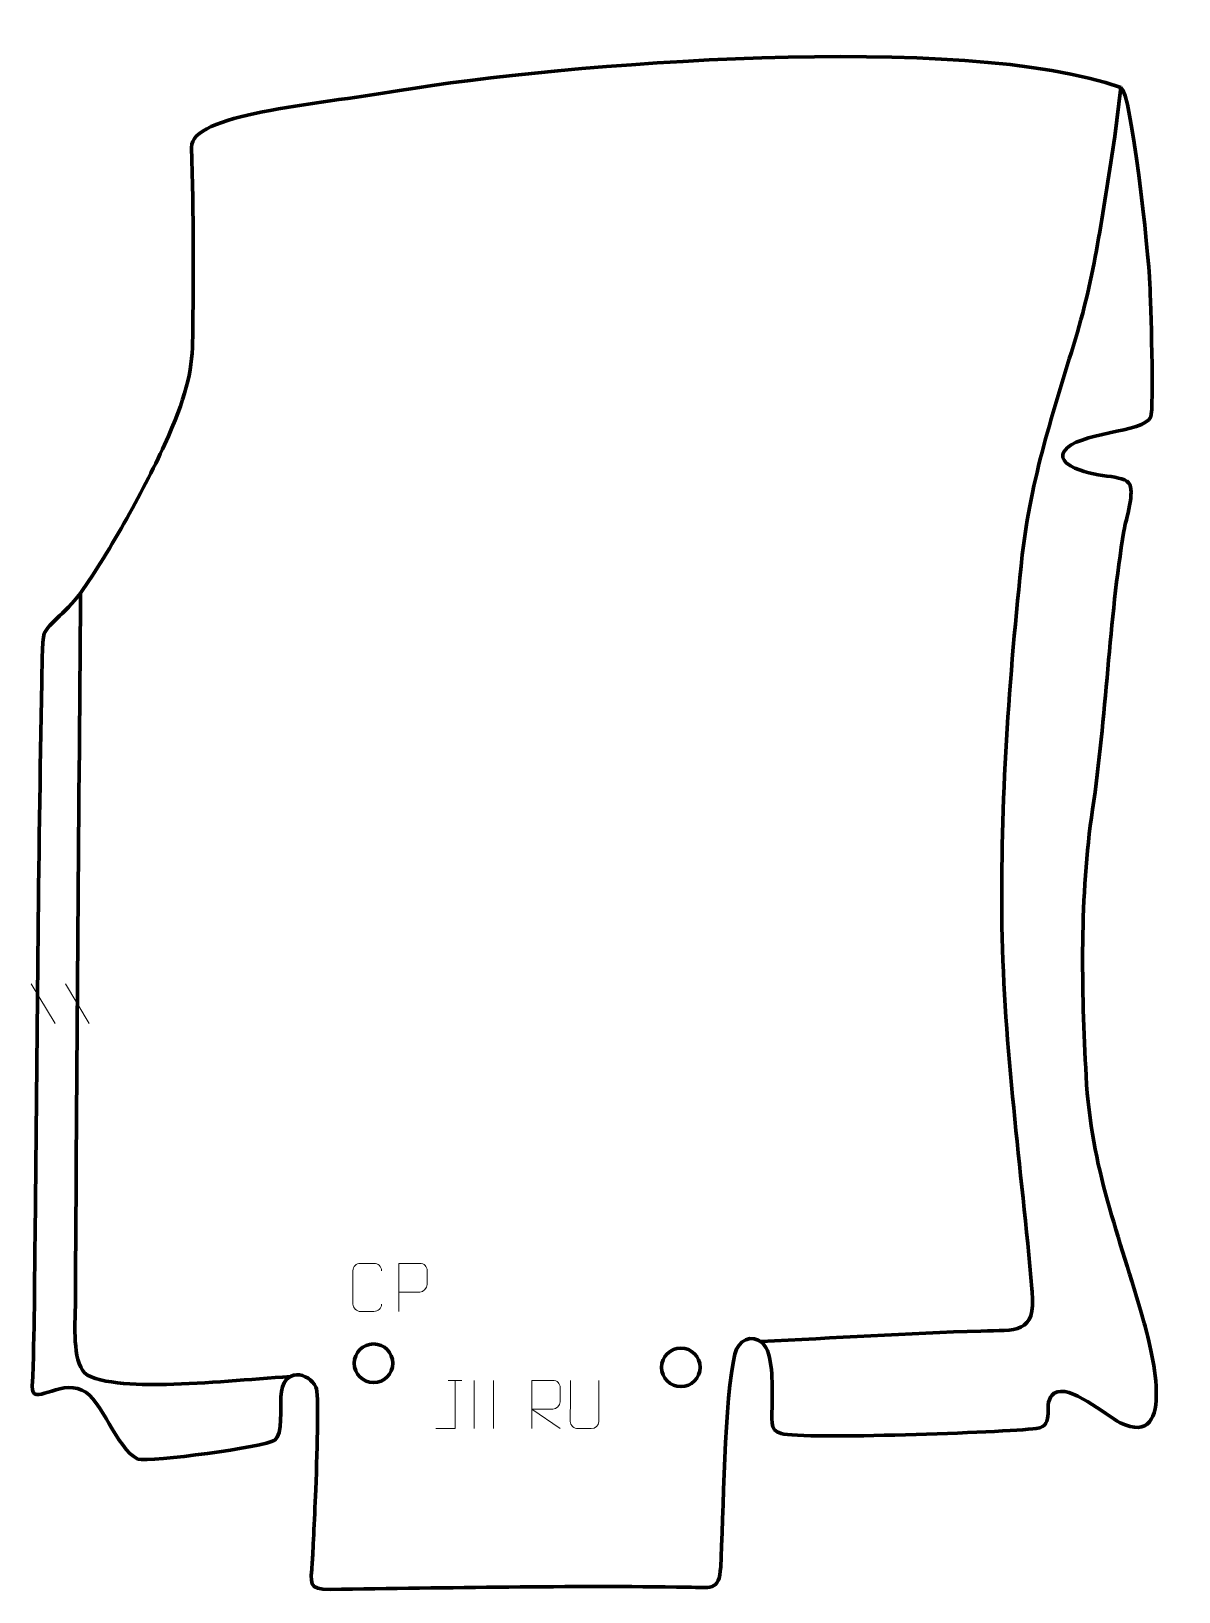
# Model space of a CAD drawing. Header units: millimetres. Extents: x -566 to 29, y -12 to 797.
import ezdxf

# ---------------------------------------------------------------- set-up
doc = ezdxf.new("R2010")
doc.units = ezdxf.units.MM
doc.header["$MEASUREMENT"] = 0
doc.layers.add('layer 2', color=7, linetype='Continuous')
doc.layers.add('layer 3', color=7, linetype='Continuous')

msp = doc.modelspace()

# ---------------------------------------------------------------- linework, layer by layer
at = {"layer": 'layer 2', "color": 142, "lineweight": 200}
for centre in [(-388.4369, 106.0271), (-229.1036, 103.9105)]:
    msp.add_ellipse(centre, major_axis=(0, 10), ratio=1, dxfattribs=at)
at = {"layer": 'layer 2', "color": 140, "lineweight": 158}
for points, knots in [([(-0.9597, 767.6861), (-0.9597, 767.6861), (-4.134, 742.4165), (-4.134, 742.4165), (-4.134, 742.4165), (-10.1031, 705.8292), (-13.7081, 673.3469), (-24.5361, 637.4335), (-24.5361, 637.4335), (-35.7799, 600.1977), (-47.8526, 564.2583), (-52.0817, 525.3824), (-52.0817, 525.3824), (-58.9284, 461.6945), (-63.6245, 396.7323), (-62.6324, 332.7016), (-62.6324, 332.7016), (-61.6514, 269.3971), (-52.6163, 207.624), (-47.0892, 144.6461), (-47.0892, 144.6461), (-47.0892, 144.6461), (-46.9581, 143.1523), (-46.9581, 143.1523), (-46.9581, 143.1523), (-45.0429, 121.0565), (-55.3344, 123.3137), (-73.5232, 122.7683), (-73.5232, 122.7683), (-111.5158, 121.6297), (-149.7488, 119.1718), (-187.7338, 117.262)], [0, 0, 0, 0, 0.11111111, 0.11111111, 0.11111111, 0.11111111, 0.22222222, 0.22222222, 0.22222222, 0.22222222, 0.33333333, 0.33333333, 0.33333333, 0.33333333, 0.44444444, 0.44444444, 0.44444444, 0.44444444, 0.55555556, 0.55555556, 0.55555556, 0.55555556, 0.66666667, 0.66666667, 0.66666667, 0.66666667, 0.77777778, 0.77777778, 0.77777778, 0.77777778, 1, 1, 1, 1]), ([(-431.5519, 99.1851), (-452.5009, 97.7448), (-474.9877, 95.4944), (-495.8242, 95.0461), (-495.8242, 95.0461), (-505.3537, 94.8411), (-531.261, 94.8012), (-538.2593, 101.0092), (-538.2593, 101.0092), (-544.5581, 107.725), (-543.193, 126.3783), (-543.0383, 135.2557), (-543.0383, 135.2557), (-542.372, 258.7111), (-541.2865, 382.1917), (-540.3119, 505.6473)], [0, 0, 0, 0, 0.2, 0.2, 0.2, 0.2, 0.4, 0.4, 0.4, 0.4, 0.6, 0.6, 0.6, 0.6, 1, 1, 1, 1])]:
    msp.add_open_spline(points, degree=3, knots=knots, dxfattribs=at)
at = {"layer": 'layer 3', "color": 242, "lineweight": 158}
msp.add_open_spline([(-0.9597, 767.6861), (4.4225, 765.7385), (13.3967, 682.6137), (14.0673, 665.6047), (14.0673, 665.6047), (14.3805, 657.6592), (16.2822, 601.302), (14.4994, 596.9485), (14.4994, 596.9485), (11.0288, 588.4736), (-23.9192, 589.1779), (-30.3545, 579.028), (-30.3545, 579.028), (-31.9498, 576.5118), (-30.9108, 574.9851), (-29.31, 573.0081), (-29.31, 573.0081), (-17.8107, 564.6526), (-1.3661, 567.6302), (3.0344, 562.6769), (3.0344, 562.6769), (6.6145, 558.6469), (1.568, 543.5364), (0.6067, 537.8235), (0.6067, 537.8235), (-7.177, 491.5664), (-8.4938, 441.0562), (-15.6685, 393.2534), (-15.6685, 393.2534), (-22.387, 348.4894), (-21.4378, 300.1162), (-19.0171, 254.9596), (-19.0171, 254.9596), (-16.3639, 206.4972), (-2.0714, 173.4758), (10.8097, 128.0911), (10.8097, 128.0911), (14.1644, 116.0176), (29.0298, 60.5868), (-1.3998, 75.215), (-1.3998, 75.215), (-8.9296, 79.1308), (-27.754, 95.6015), (-35.5048, 90.4737), (-35.5048, 90.4737), (-42.628, 85.7611), (-33.9496, 73.4993), (-44.8835, 72.1937), (-44.8835, 72.1937), (-61.8247, 70.1707), (-164.6629, 66.3503), (-177.159, 69.6091), (-177.159, 69.6091), (-183.5672, 71.2802), (-181.7129, 76.3846), (-181.7964, 87.2881), (-181.7964, 87.2881), (-181.8532, 94.6976), (-181.073, 111.4542), (-186.8547, 116.561), (-186.8547, 116.561), (-192.4416, 121.4958), (-199.2674, 118.0081), (-201.1088, 110.7318), (-201.1088, 110.7318), (-206.5724, 89.1414), (-207.0199, 25.3726), (-208.4641, 0.3901), (-208.4641, 0.3901), (-209.2091, -12.4978), (-213.908, -10.2743), (-225.6919, -10.1016), (-225.6919, -10.1016), (-287.1377, -9.201), (-349.3272, -10.432), (-410.854, -11.2764), (-410.854, -11.2764), (-422.5689, -11.4373), (-420.9656, -8.0608), (-420.1937, 2.8213), (-420.1937, 2.8213), (-419.8929, 7.8211), (-419.0794, 23.4996), (-418.4145, 40.4723), (-418.4145, 40.4723), (-417.486, 64.1747), (-416.8471, 90.4016), (-418.2985, 93.5957), (-418.2985, 93.5957), (-421.6792, 101.0356), (-435.4547, 105.0614), (-436.5304, 88.5976), (-436.5304, 88.5976), (-436.843, 83.8135), (-435.4506, 68.8941), (-439.6725, 66.1322), (-439.6725, 66.1322), (-445.0213, 62.6332), (-503.8352, 54.6133), (-510.5993, 56.3182), (-510.5993, 56.3182), (-522.102, 62.0416), (-529.0069, 87.3025), (-539.6004, 92.1546), (-539.6004, 92.1546), (-551.6868, 97.6904), (-565.8626, 82.8684), (-565.3479, 94.1436), (-565.3479, 94.1436), (-564.1498, 121.3029), (-564.2243, 149.6775), (-563.8879, 176.912), (-563.8879, 176.912), (-562.7263, 270.9414), (-562.385, 365.26), (-560.4103, 459.2428), (-560.4103, 459.2428), (-560.3348, 462.8375), (-560.3216, 481.6615), (-559.1926, 484.4795), (-559.1926, 484.4795), (-557.1117, 489.6731), (-546.7458, 496.2653), (-538.913, 507.5868), (-538.913, 507.5868), (-523.3578, 530.0704), (-505.1893, 563.3562), (-494.7767, 586.9858), (-494.7767, 586.9858), (-484.6556, 609.9536), (-482.3724, 622.6256), (-482.1775, 638.7023), (-482.1775, 638.7023), (-481.8313, 667.2423), (-481.6725, 701.853), (-482.8063, 736.7214), (-482.8063, 736.7214), (-483.3643, 753.8833), (-420.1439, 758.6336), (-374.9968, 766.1843), (-374.9968, 766.1843), (-291.7692, 780.1038), (-81.8409, 796.9539), (-0.9597, 767.6861)], degree=3, knots=[0, 0, 0, 0, 0.02702703, 0.02702703, 0.02702703, 0.02702703, 0.05405405, 0.05405405, 0.05405405, 0.05405405, 0.08108108, 0.08108108, 0.08108108, 0.08108108, 0.10810811, 0.10810811, 0.10810811, 0.10810811, 0.13513514, 0.13513514, 0.13513514, 0.13513514, 0.16216216, 0.16216216, 0.16216216, 0.16216216, 0.18918919, 0.18918919, 0.18918919, 0.18918919, 0.21621622, 0.21621622, 0.21621622, 0.21621622, 0.24324324, 0.24324324, 0.24324324, 0.24324324, 0.27027027, 0.27027027, 0.27027027, 0.27027027, 0.2972973, 0.2972973, 0.2972973, 0.2972973, 0.32432432, 0.32432432, 0.32432432, 0.32432432, 0.35135135, 0.35135135, 0.35135135, 0.35135135, 0.37837838, 0.37837838, 0.37837838, 0.37837838, 0.40540541, 0.40540541, 0.40540541, 0.40540541, 0.43243243, 0.43243243, 0.43243243, 0.43243243, 0.45945946, 0.45945946, 0.45945946, 0.45945946, 0.48648649, 0.48648649, 0.48648649, 0.48648649, 0.51351351, 0.51351351, 0.51351351, 0.51351351, 0.54054054, 0.54054054, 0.54054054, 0.54054054, 0.56756757, 0.56756757, 0.56756757, 0.56756757, 0.59459459, 0.59459459, 0.59459459, 0.59459459, 0.62162162, 0.62162162, 0.62162162, 0.62162162, 0.64864865, 0.64864865, 0.64864865, 0.64864865, 0.67567568, 0.67567568, 0.67567568, 0.67567568, 0.7027027, 0.7027027, 0.7027027, 0.7027027, 0.72972973, 0.72972973, 0.72972973, 0.72972973, 0.75675676, 0.75675676, 0.75675676, 0.75675676, 0.78378378, 0.78378378, 0.78378378, 0.78378378, 0.81081081, 0.81081081, 0.81081081, 0.81081081, 0.83783784, 0.83783784, 0.83783784, 0.83783784, 0.86486486, 0.86486486, 0.86486486, 0.86486486, 0.89189189, 0.89189189, 0.89189189, 0.89189189, 0.91891892, 0.91891892, 0.91891892, 0.91891892, 0.94594595, 0.94594595, 0.94594595, 0.94594595, 1, 1, 1, 1], dxfattribs=at)
at = {"layer": 'layer 3', "color": 250, "lineweight": 9}
for points in [[(-565.9158, 302.7606), (-565.9158, 302.7606), (-553.5515, 282.2163), (-553.5515, 282.2163)], [(-548.1859, 302.7606), (-548.1859, 302.7606), (-535.8216, 282.2163), (-535.8216, 282.2163)], [(-349.7938, 97.171), (-349.7938, 97.171), (-342.6256, 97.171), (-342.6256, 97.171)], [(-336.2097, 97.1813), (-336.2097, 97.1813), (-336.2097, 72.2072), (-336.2097, 72.2072)], [(-326.2097, 97.1813), (-326.2097, 97.1813), (-326.2097, 72.2072), (-326.2097, 72.2072)]]:
    msp.add_open_spline(points, degree=3, dxfattribs=at)
for points, knots in [([(-384.2665, 136.7206), (-384.4063, 134.3972), (-386.0835, 132.9176), (-388.2312, 132.9068), (-388.2312, 132.9068), (-390.5631, 132.9072), (-392.895, 132.9072), (-395.2265, 132.9068), (-395.2265, 132.9068), (-397.1515, 132.8014), (-399.1236, 134.6859), (-399.1124, 136.7032), (-399.1124, 136.7032), (-399.112, 142.4733), (-399.112, 148.243), (-399.1124, 154.0123), (-399.1124, 154.0123), (-399.1082, 156.1504), (-397.3615, 157.8696), (-395.2091, 157.8561), (-395.2091, 157.8561), (-392.8834, 157.8561), (-390.5573, 157.8561), (-388.2312, 157.8561), (-388.2312, 157.8561), (-386.2846, 157.8916), (-384.2932, 156.4001), (-384.2665, 153.9625)], [0, 0, 0, 0, 0.125, 0.125, 0.125, 0.125, 0.25, 0.25, 0.25, 0.25, 0.375, 0.375, 0.375, 0.375, 0.5, 0.5, 0.5, 0.5, 0.625, 0.625, 0.625, 0.625, 0.75, 0.75, 0.75, 0.75, 1, 1, 1, 1]), ([(-375.3155, 132.9024), (-375.3155, 132.9024), (-375.3155, 157.856), (-375.3155, 157.856), (-375.3155, 157.856), (-371.7205, 157.856), (-368.1252, 157.856), (-364.5298, 157.856), (-364.5298, 157.856), (-362.2046, 157.8181), (-360.6472, 156.328), (-360.6514, 153.9619), (-360.6514, 153.9619), (-360.6518, 151.9262), (-360.6518, 148.8669), (-360.6514, 146.8309), (-360.6514, 146.8309), (-360.6579, 144.9555), (-362.4701, 143.0136), (-364.4797, 142.9945), (-364.4797, 142.9945), (-364.4797, 142.9945), (-375.3155, 142.9945), (-375.3155, 142.9945)], [0, 0, 0, 0, 0.14285714, 0.14285714, 0.14285714, 0.14285714, 0.28571429, 0.28571429, 0.28571429, 0.28571429, 0.42857143, 0.42857143, 0.42857143, 0.42857143, 0.57142857, 0.57142857, 0.57142857, 0.57142857, 0.71428571, 0.71428571, 0.71428571, 0.71428571, 1, 1, 1, 1]), ([(-356.2317, 72.2174), (-356.2317, 72.2174), (-346.2097, 72.2174), (-346.2097, 72.2174), (-346.2097, 72.2174), (-346.2097, 72.2174), (-346.2097, 97.171), (-346.2097, 97.171)], [0, 0, 0, 0, 0.33333333, 0.33333333, 0.33333333, 0.33333333, 1, 1, 1, 1]), ([(-271.6849, 97.1345), (-271.6853, 91.595), (-271.5895, 81.3932), (-271.5891, 75.8528), (-271.5891, 75.8528), (-271.7289, 73.6133), (-273.4061, 72.1871), (-275.5538, 72.1766), (-275.5538, 72.1766), (-277.8857, 72.177), (-280.2176, 72.177), (-282.5491, 72.1766), (-282.5491, 72.1766), (-284.4741, 72.0751), (-286.4462, 73.8916), (-286.435, 75.8361), (-286.435, 75.8361), (-286.4347, 81.398), (-286.3393, 91.5734), (-286.3397, 97.1345)], [0, 0, 0, 0, 0.16666667, 0.16666667, 0.16666667, 0.16666667, 0.33333333, 0.33333333, 0.33333333, 0.33333333, 0.5, 0.5, 0.5, 0.5, 0.66666667, 0.66666667, 0.66666667, 0.66666667, 1, 1, 1, 1]), ([(-306.3442, 72.1768), (-306.3442, 72.1768), (-306.3442, 97.1303), (-306.3442, 97.1303), (-306.3442, 97.1303), (-302.7494, 97.1303), (-299.1539, 97.1303), (-295.5587, 97.1303), (-295.5587, 97.1303), (-293.2334, 97.0926), (-291.6761, 95.6026), (-291.6802, 93.2362), (-291.6802, 93.2362), (-291.6806, 91.2007), (-291.6806, 88.1413), (-291.6802, 86.1053), (-291.6802, 86.1053), (-291.6867, 84.2298), (-293.499, 82.288), (-295.5085, 82.2689), (-295.5085, 82.2689), (-295.5085, 82.2689), (-306.3442, 82.2689), (-306.3442, 82.2689), (-306.3442, 82.2689), (-306.3442, 82.2689), (-291.6895, 72.1768), (-291.6895, 72.1768)], [0, 0, 0, 0, 0.125, 0.125, 0.125, 0.125, 0.25, 0.25, 0.25, 0.25, 0.375, 0.375, 0.375, 0.375, 0.5, 0.5, 0.5, 0.5, 0.625, 0.625, 0.625, 0.625, 0.75, 0.75, 0.75, 0.75, 1, 1, 1, 1])]:
    msp.add_open_spline(points, degree=3, knots=knots, dxfattribs=at)

doc.saveas('drawing.dxf')
